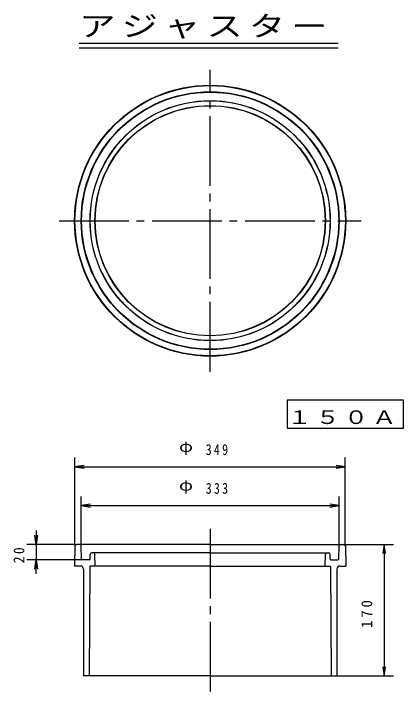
# Model space of a CAD drawing. Units: millimetres, scale not verified. Extents: x -1324 to 1416, y -421 to 874.
# Drawn here: x -706 to -202, y -3 to 873 of the extents above; entities that cross this region are included whole.
import ezdxf
from ezdxf.enums import TextEntityAlignment as Align

# ---------------------------------------------------------------- set-up
doc = ezdxf.new("R2010")
doc.units = ezdxf.units.MM
doc.header["$LTSCALE"] = 10
doc.linetypes.add('CHAIN2', pattern=[12, 9, -1, 1, -1])
doc.layers.add('0-0_1', color=7, linetype='Continuous')
doc.styles.add('ＭＳ ゴシック', font='')
doc.styles.get('ＭＳ ゴシック').set_extended_font_data('MS Gothic')

# ---------------------------------------------------------------- blocks, each defined once
blk = doc.blocks.new('D2861')
at = {"layer": '0-0_1', "color": 2}
for p, q in [((614.525, 474.402), (614.525, 495.069)), ((725.525, 474.402), (725.525, 495.069)), ((614.525, 491.069), (725.525, 491.069))]:
    blk.add_line(p, q, dxfattribs=at)
for points in [[(618.525, 491.669), (614.525, 491.069), (618.525, 490.469)], [(721.525, 490.469), (725.525, 491.069), (721.525, 491.669)]]:
    blk.add_lwpolyline(points, dxfattribs=at)
at = {"layer": '0-0_1', "style": 'ＭＳ ゴシック', "width": 1.25}
blk.add_text('φ', height=4.692, dxfattribs=at).set_placement((656.604, 496.109), align=Align.BOTTOM_LEFT)
at = {"layer": '0-0_1', "insert": (668.124, 496.109), "char_height": 4.692, "attachment_point": 7, "style": 'ＭＳ ゴシック'}
blk.add_mtext('\\T1.38;\\W0.8;333', dxfattribs=at)
blk = doc.blocks.new('D2862')
at = {"layer": '0-0_1', "color": 2}
for p, q in [((611.858, 474.402), (611.858, 511.736)), ((728.192, 474.402), (728.192, 511.736)), ((611.858, 507.736), (728.192, 507.736))]:
    blk.add_line(p, q, dxfattribs=at)
for points in [[(615.858, 508.336), (611.858, 507.736), (615.858, 507.136)], [(724.192, 507.136), (728.192, 507.736), (724.192, 508.336)]]:
    blk.add_lwpolyline(points, dxfattribs=at)
at = {"layer": '0-0_1', "style": 'ＭＳ ゴシック', "width": 1.25}
blk.add_text('φ', height=4.692, dxfattribs=at).set_placement((656.604, 512.776), align=Align.BOTTOM_LEFT)
at = {"layer": '0-0_1', "insert": (668.124, 512.776), "char_height": 4.692, "attachment_point": 7, "style": 'ＭＳ ゴシック'}
blk.add_mtext('\\T1.38;\\W0.8;349', dxfattribs=at)
blk = doc.blocks.new('D2858')
at = {"layer": '0-0_1', "color": 2}
for p, q in [((728.192, 474.402), (748.858, 474.402)), ((744.858, 474.402), (744.858, 417.736)), ((724.525, 417.736), (748.858, 417.736))]:
    blk.add_line(p, q, dxfattribs=at)
for points in [[(745.458, 470.402), (744.858, 474.402), (744.258, 470.402)], [(744.258, 421.736), (744.858, 417.736), (745.458, 421.736)]]:
    blk.add_lwpolyline(points, dxfattribs=at)
at = {"layer": '0-0_1', "insert": (739.818, 438.408), "char_height": 4.692, "attachment_point": 7, "rotation": 90, "style": 'ＭＳ ゴシック'}
blk.add_mtext('\\T1.38;170', dxfattribs=at)
blk = doc.blocks.new('D2848')
at = {"layer": '0-0_1', "color": 2}
for p, q in [((595.792, 478.402), (595.192, 474.402)), ((611.858, 474.402), (591.192, 474.402)), ((595.192, 474.402), (595.192, 467.736)), ((614.692, 467.736), (591.192, 467.736)), ((594.592, 463.736), (595.192, 467.736))]:
    blk.add_line(p, q, dxfattribs=at)
for points in [[(595.192, 480.402), (595.192, 474.402), (594.592, 478.402)], [(595.192, 461.736), (595.192, 467.736), (595.792, 463.736)]]:
    blk.add_lwpolyline(points, dxfattribs=at)
at = {"layer": '0-0_1', "insert": (590.152, 466.288), "char_height": 4.692, "attachment_point": 7, "rotation": 90, "style": 'ＭＳ ゴシック'}
blk.add_mtext('\\T1.37;\\W0.9;20', dxfattribs=at)

msp = doc.modelspace()

# ---------------------------------------------------------------- linework, layer by layer
at = {"layer": '0-0_1', "color": 2}
for p, q in [((-286.64, 834.47), (-620.89, 834.47)), ((-286.64, 828.47), (-620.89, 828.47))]:
    msp.add_line(p, q, dxfattribs=at)
at = {"layer": '0-0_1', "color": 2, "linetype": 'CHAIN2'}
for p, q in [((-451.94, 410.47), (-451.94, 800.47)), ((-646.94, 605.47), (-256.94, 605.47)), ((-451.94, 207.47), (-451.94, -2.53))]:
    msp.add_line(p, q, dxfattribs=at)
at = {"layer": '0-0_1', "color": 1}
for p, q in [((-352.44, 373.58), (-352.44, 337.47)), ((-202.44, 373.58), (-352.44, 373.58)), ((-202.44, 337.47), (-202.44, 373.58)), ((-352.44, 337.47), (-202.44, 337.47))]:
    msp.add_line(p, q, dxfattribs=at)
at = {"layer": '0-0_1'}
for p, q in [((-626.48, 185.5), (-626.94, 159.47)), ((-451.94, 187.47), (-624.48, 187.47)), ((-617.96, 168.44), (-618.39, 185.52)), ((-451.94, 187.47), (-279.4, 187.47)), ((-285.92, 168.44), (-285.49, 185.52)), ((-277.4, 185.5), (-276.94, 159.47)), ((-451.94, 176.47), (-604.82, 176.47)), ((-451.94, 176.47), (-299.06, 176.47)), ((-607.92, 167.47), (-616.96, 167.47)), ((-606.92, 168.45), (-606.82, 174.5)), ((-600.44, 159.47), (-600.7, 174.5)), ((-303.44, 159.47), (-303.18, 174.5)), ((-296.96, 168.45), (-297.06, 174.5)), ((-295.96, 167.47), (-286.92, 167.47)), ((-619.44, 159.47), (-626.94, 159.47)), ((-607.44, 159.47), (-608.32, 17.47)), ((-451.94, 159.47), (-607.44, 159.47)), ((-451.94, 159.47), (-296.44, 159.47)), ((-296.44, 159.47), (-295.56, 17.47)), ((-284.44, 159.47), (-276.94, 159.47)), ((-615.44, 155.47), (-615.44, 17.47)), ((-288.44, 155.47), (-288.44, 17.47)), ((-451.94, 17.47), (-615.44, 17.47)), ((-451.94, 17.47), (-288.44, 17.47))]:
    msp.add_line(p, q, dxfattribs=at)
at = {"layer": '0-0_1', "color": 2}
for radius in [175, 166, 155, 148.5]:
    msp.add_circle((-451.94, 605.47), radius, dxfattribs=at)
at = {"layer": '0-0_1'}
for radius in [174.5, 166.5, 154.84, 148.8]:
    msp.add_circle((-451.94, 605.47), radius, dxfattribs=at)
for centre, radius, start, end in [((-624.48, 185.47), 2, 90, 178.97697), ((-620.39, 185.47), 2, 1.4321, 90), ((-283.49, 185.47), 2, 90, 178.5679), ((-279.4, 185.47), 2, 1.02303, 90), ((-604.82, 174.47), 2, 90, 179), ((-602.7, 174.47), 2, 1, 90), ((-301.18, 174.47), 2, 90, 179), ((-299.06, 174.47), 2, 1, 90), ((-616.96, 168.47), 1, 181.4321, 270), ((-607.92, 168.47), 1, 270, 359), ((-295.96, 168.47), 1, 181, 270), ((-286.92, 168.47), 1, 270, 358.5679), ((-619.44, 155.47), 4, 0, 90), ((-284.44, 155.47), 4, 90, 180)]:
    msp.add_arc(centre, radius, start, end, dxfattribs=at)

# ---------------------------------------------------------------- block references
at = {"layer": '0-0_1', "xscale": 3, "yscale": 3}
for name in ['D2862', 'D2861', 'D2848', 'D2858']:
    msp.add_blockref(name, (-2462.02, -1235.74), dxfattribs=at)

# ---------------------------------------------------------------- texts
at = {"layer": '0-0_1', "attachment_point": 7, "style": 'ＭＳ ゴシック'}
for s, insert, char_height in [('\\T1.17;\\W1.3;アジャスター', (-621, 840.47), 26.39), ('\\T1.17;\\W1.3;１５０Ａ', (-352.24, 342.6), 17.6)]:
    msp.add_mtext(s, dxfattribs=dict(at, insert=insert, char_height=char_height))

doc.saveas('drawing.dxf')
